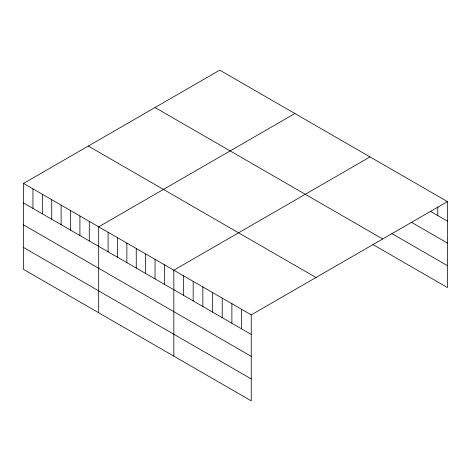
<?xml version="1.0" encoding="UTF-8"?>
<svg xmlns="http://www.w3.org/2000/svg" width="471" height="471" viewBox="0 0 471 471"><rect width="100%" height="100%" fill="white"/><g stroke="black" fill="none" stroke-linecap="round" stroke-linejoin="round"><path stroke-width="0.71" d="M23.55 183.425L251.243 314.881L251.243 400.85L23.55 269.394L23.55 183.425L219.757 70.15L447.45 201.606L447.45 287.575L373.061 244.626M294.899 113.529L98.686 226.81L98.686 312.779M370.035 156.908L173.828 270.189L173.828 356.158M251.243 314.881L447.45 201.606M430.518 211.385L447.45 221.164M411.159 222.124L447.45 243.077M391.807 233.534L447.45 265.656M155.012 107.529L382.699 238.985M88.301 146.045L315.988 277.501M23.55 202.983L251.243 334.439M23.55 224.903L251.243 356.359M23.55 247.481L251.243 378.937M437.771 206.881L437.771 215.577M241.564 309.3L241.564 328.852M231.885 303.713L231.885 323.265M222.212 298.125L222.212 317.684M212.533 292.538L212.533 312.096M202.86 286.951L202.86 306.509M193.181 281.364L193.181 300.922M183.502 275.776L183.502 295.335M164.432 264.767L164.432 284.325M155.041 259.344L155.041 278.903M145.651 253.922L145.651 273.48M136.254 248.5L136.254 268.058M126.864 243.077L126.864 262.635M117.473 237.655L117.473 257.213M108.083 232.232L108.083 251.791M89.296 221.388L89.296 240.946M79.905 215.965L79.905 235.518M70.509 210.543L70.509 230.095M61.118 205.12L61.118 224.673M51.728 199.698L51.728 219.25M42.337 194.27L42.337 213.828M32.941 188.847L32.941 208.406"/></g></svg>
